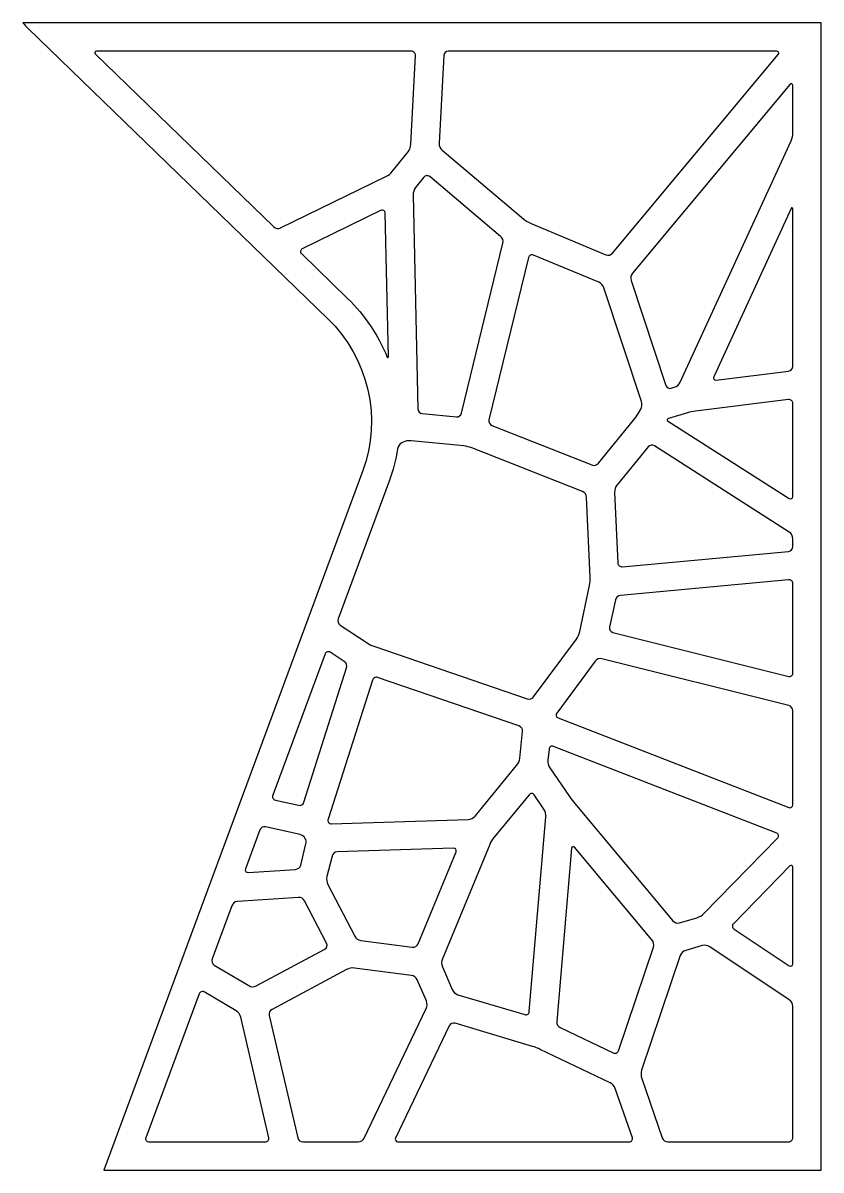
# Model space of a CAD drawing. Header units: inches. Extents: x -22.3 to 0, y 0 to 32.
import ezdxf

# ---------------------------------------------------------------- set-up
doc = ezdxf.new("R2010")
doc.units = ezdxf.units.IN
doc.layers.get('0').update_dxf_attribs({"linetype": 'CONTINUOUS'})

msp = doc.modelspace()

# ---------------------------------------------------------------- linework, layer by layer
for points in [[(0, 0), (0, 32), (-22.253, 32, 0.013167), (-22.105, 31.849), (-13.751, 23.75, -0.297194), (-12.784, 19.489), (-20, 0)], [(-11.423, 31.213), (-20.199, 31.213, 0.673797), (-20.233, 31.13), (-15.261, 26.311, 0.315764), (-15.07, 26.28), (-12.134, 27.712, 0.111643), (-11.954, 27.856), (-11.516, 28.406, 0.15671), (-11.437, 28.616), (-11.311, 31.095, 0.429161)], [(-1.236, 31.213), (-10.398, 31.213, 0.399422), (-10.522, 31.095), (-10.647, 28.645, 0.234275), (-10.562, 28.45), (-8.286, 26.529, 0.076418), (-8.087, 26.407), (-5.998, 25.534, 0.329146), (-5.813, 25.579), (-1.193, 31.122, 0.635924)], [(-0.863, 30.288), (-5.255, 25.02, 0.259053), (-5.293, 24.817), (-4.326, 21.887, 0.40831), (-4.176, 21.81), (-4.093, 21.835, 0.213467), (-3.931, 21.977), (-0.837, 28.711, 0.108093), (-0.787, 28.937), (-0.787, 30.261, 0.701424)], [(-11.074, 27.697), (-11.305, 27.407, 0.175579), (-11.375, 27.197), (-11.24, 21.234, 0.379169), (-11.12, 21.105), (-10.169, 21.011, 0.37376), (-10.024, 21.114), (-8.872, 25.854, 0.284371), (-8.934, 26.045), (-10.91, 27.713, 0.42259)], [(-12.061, 22.688), (-12.152, 26.707, 0.546833), (-12.261, 26.774), (-14.469, 25.697, 0.520029), (-14.49, 25.564), (-13.202, 24.315, -0.104082), (-12.1, 22.68, 0.833021)], [(-0.837, 26.825), (-2.994, 22.13, 0.587352), (-2.926, 22.037), (-0.905, 22.287, 0.378694), (-0.787, 22.419), (-0.787, 26.815, 0.804903)], [(-9.177, 20.77), (-6.393, 19.67, 0.326149), (-6.209, 19.718), (-5.227, 20.917, 0.042285), (-5.093, 21.111), (-5.028, 21.225, 0.21216), (-5.007, 21.44), (-6.053, 24.607, 0.217265), (-6.199, 24.765), (-8.021, 25.526, 0.46113), (-8.158, 25.457), (-9.259, 20.929, 0.374343)], [(-4.28, 20.903), (-0.887, 18.732, 0.592634), (-0.787, 18.786), (-0.787, 21.39, 0.450648), (-0.905, 21.493), (-3.496, 21.174, 0.044049), (-3.726, 21.124), (-4.254, 20.962, 0.19096), (-4.288, 20.935, 0.399075)], [(-12.045, 19.215), (-13.466, 15.377, 0.349397), (-13.409, 15.202), (-12.651, 14.705, 0.062722), (-12.441, 14.602), (-8.195, 13.146, 0.326678), (-8.013, 13.202), (-6.822, 14.809, 0.107605), (-6.727, 15.019), (-6.454, 16.303, 0.063908), (-6.435, 16.537), (-6.537, 18.764, 0.295242), (-6.652, 18.926), (-9.734, 20.144, 0.069632), (-9.961, 20.199), (-11.431, 20.344, 0.141501), (-11.654, 20.303), (-11.687, 20.287, 0.24167), (-11.807, 20.122, -0.049081)], [(-5.755, 18.904), (-5.665, 16.935, 0.428004), (-5.542, 16.828), (-0.905, 17.259, 0.387289), (-0.787, 17.388), (-0.787, 17.615, 0.255781), (-0.887, 17.797), (-4.644, 20.201, 0.380323), (-4.818, 20.173), (-5.686, 19.113, 0.185113)], [(-5.805, 14.999), (-0.902, 13.77, 0.488109), (-0.787, 13.86), (-0.787, 16.361, 0.44166), (-0.905, 16.468), (-5.591, 16.032, 0.328246), (-5.733, 15.906), (-5.895, 15.143, 0.403646)], [(-14.421, 10.263), (-13.229, 14.006, 0.336478), (-13.292, 14.183), (-13.689, 14.444, 0.482143), (-13.829, 14.398), (-15.289, 10.456, 0.454215), (-15.214, 10.32), (-14.573, 10.176, 0.388558)], [(-7.329, 12.612), (-0.897, 10.111, 0.527534), (-0.787, 10.186), (-0.787, 12.812, 0.343988), (-0.902, 12.958), (-6.11, 14.264, 0.303386), (-6.295, 14.197), (-7.368, 12.75, 0.494821)], [(-13.655, 9.658), (-9.841, 9.781, 0.215637), (-9.648, 9.876), (-8.489, 11.284, 0.147579), (-8.401, 11.493), (-8.325, 12.236, 0.349055), (-8.424, 12.392), (-12.363, 13.742, 0.420649), (-12.51, 13.668), (-13.745, 9.792, 0.221689), (-13.733, 9.699, 0.265719)], [(-7.584, 11.744), (-7.616, 11.437, 0.177424), (-7.561, 11.222), (-7.01, 10.417, 0.024118), (-6.868, 10.228), (-4.134, 6.956, 0.298046), (-3.945, 6.898), (-3.46, 7.04, 0.129354), (-3.264, 7.157), (-1.206, 9.269, 0.53733), (-1.234, 9.397), (-7.462, 11.819, 0.495099)], [(-10.557, 5.671), (-10.283, 5.034, 0.222261), (-10.123, 4.892), (-8.258, 4.335, 0.475651), (-8.135, 4.419), (-7.672, 9.857, 0.172792), (-7.729, 10.072), (-7.997, 10.465, 0.49954), (-8.138, 10.471), (-9.116, 9.283, 0.074294), (-9.237, 9.083), (-10.558, 5.888, 0.202263)], [(-14.507, 8.509), (-14.362, 9.099, 0.204197), (-14.389, 9.263, 0.199207), (-14.525, 9.358), (-15.49, 9.574, 0.375313), (-15.647, 9.489), (-16.049, 8.403, 0.543498), (-15.972, 8.3), (-14.653, 8.387, 0.326794)], [(-10.248, 8.98), (-13.489, 8.875, 0.336116), (-13.635, 8.757), (-13.776, 8.185, 0.181994), (-13.75, 7.966), (-13.003, 6.526, 0.245724), (-12.831, 6.406), (-11.397, 6.22, 0.338857), (-11.234, 6.315), (-10.175, 8.875, 0.544818)], [(-7.272, 3.973), (-5.794, 3.266, 0.450255), (-5.65, 3.327), (-4.676, 6.22, 0.260845), (-4.714, 6.422), (-6.871, 9.004, 0.66982), (-6.957, 8.977), (-7.368, 4.141, 0.311956)], [(-0.87, 8.486), (-2.442, 6.873, 0.469303), (-2.426, 6.723), (-0.886, 5.696, 0.599028), (-0.787, 5.749), (-0.787, 8.453, 0.672894)], [(-15.748, 5.139), (-13.835, 6.164, 0.410273), (-13.786, 6.325), (-14.399, 7.506, 0.297892), (-14.571, 7.603), (-16.272, 7.491, 0.295758), (-16.43, 7.372), (-16.979, 5.891, 0.361452), (-16.919, 5.719), (-15.954, 5.144, 0.263393)], [(-0.787, 0.906), (-0.787, 4.566, 0.25076), (-0.886, 4.75), (-3.104, 6.229, 0.221487), (-3.316, 6.261), (-3.774, 6.128, 0.245327), (-3.925, 5.983), (-5.002, 2.782, 0.16589), (-5.001, 2.558), (-4.428, 0.899, 0.31974), (-4.271, 0.787), (-0.906, 0.787, 0.414214)], [(-13.232, 5.594), (-15.307, 4.482, 0.33895), (-15.384, 4.311), (-14.592, 0.902, 0.348765), (-14.447, 0.787), (-12.906, 0.787, 0.288701), (-12.737, 0.894), (-11.009, 4.503, 0.216422), (-11.005, 4.718), (-11.257, 5.306, 0.265073), (-11.421, 5.43), (-13.011, 5.635, 0.156374)], [(-18.751, 0.787), (-15.491, 0.787, 0.482838), (-15.4, 0.902), (-16.182, 4.263, 0.203812), (-16.31, 4.439), (-17.197, 4.968, 0.46902), (-17.339, 4.918), (-18.828, 0.898, 0.522336)], [(-11.797, 0.787), (-5.34, 0.787, 0.51545), (-5.261, 0.899), (-5.736, 2.272, 0.200566), (-5.881, 2.435), (-7.829, 3.366, 0.03905), (-8.049, 3.451), (-10.203, 4.094, 0.369065), (-10.367, 4.021), (-11.864, 0.894, 0.55195)]]:
    msp.add_lwpolyline(points, format="xyb", close=True)

doc.saveas('drawing.dxf')
